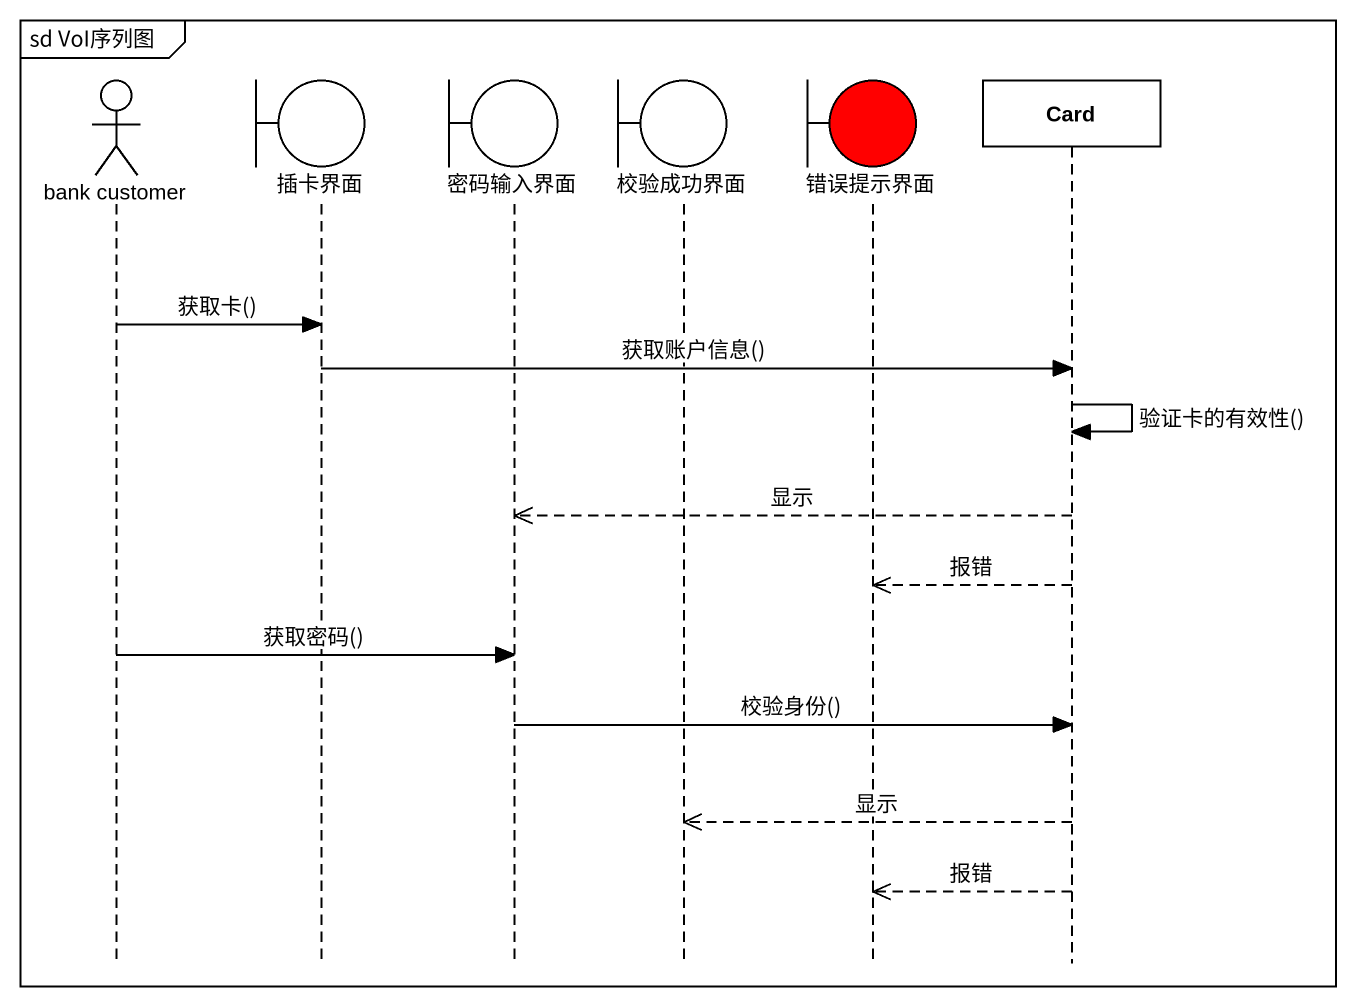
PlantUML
@startuml
mainframe sd VoI序列图
hide footbox
actor "bank customer" as bank_customer
boundary 插卡界面
boundary 密码输入界面
boundary 校验成功界面
boundary 错误提示界面 #FF0000
participant "Card" as Card_

bank_customer -> 插卡界面 : 获取卡()
插卡界面 -> Card_ : 获取账户信息()
Card_ -> Card_ : 验证卡的有效性()
Card_ -->> 密码输入界面 : 显示
Card_ -->> 错误提示界面 : 报错
bank_customer -> 密码输入界面 : 获取密码()
密码输入界面 -> Card_ : 校验身份()
Card_ -->> 校验成功界面 : 显示
Card_ -->> 错误提示界面 : 报错
@enduml
